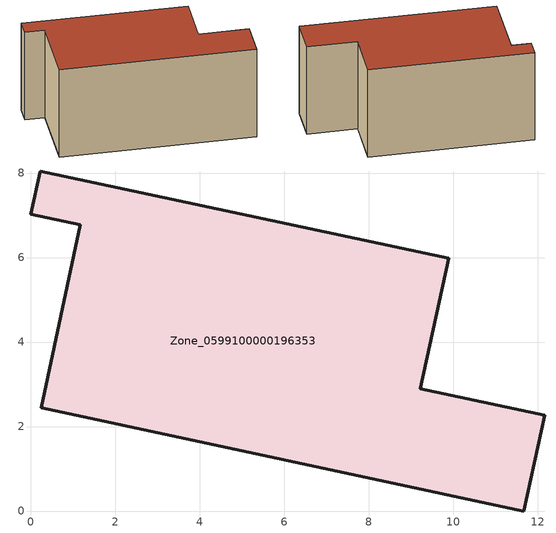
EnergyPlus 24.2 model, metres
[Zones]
Zone_0599100000196353
 floor ground (C_G): 11.67,0 0.24,2.45 1.17,6.78 0,7.03 0.22,8.05 9.89,5.98 9.22,2.9 12.16,2.27 z0
 wall outside (C_F): 9.22,2.9 9.89,5.98 0.22,8.05 0,7.03 1.17,6.78 0.24,2.45 11.67,0 12.16,2.27 9.22,2.9 z0:5.98
 roof outside (C_R): 0.24,2.45 11.67,0 12.16,2.27 9.22,2.9 9.89,5.98 0.22,8.05 0,7.03 1.17,6.78 z5.98
[BUILDING]
Pand.0599100000196353: North Axis=0; Terrain=City; Loads Convergence Tolerance Value=0.04; Temperature Convergence Tolerance Value=0.4; Solar Distribution=FullExterior; Maximum Number of Warmup Days=25; Minimum Number of Warmup Days=1
[Site:Location]
Rotterdam.The.Hague.AP_ZH_NLD Design_Conditions: Latitude=51.96; Longitude=4.45; Time Zone=1; Elevation=-4.5
[SITE:GROUNDTEMPERATURE:BUILDINGSURFACE]
18, 18, 18, 18, 18, 18, 18, 18, 18, 18, 18, 18
[MATERIAL] Thermal Absorptance=0.9; Solar Absorptance=0.7; Visible Absorptance=0.7
Name | Roughness | Thickness | Conductivity | Density | Specific Heat
G.TI.1975-1991 | MediumSmooth | 0.15 | 0.288461 | 540 | 1210
F.TI.1975-1991 | Rough | 0.3 | 0.230769 | 1920 | 840
R.TI.1975-1991 | MediumRough | 0.2 | 0.153846 | 1500 | 1000
[CONSTRUCTION]
C_G: G.TI.1975-1991
C_F: F.TI.1975-1991
C_R: R.TI.1975-1991
[ZONE]
Zone_0599100000196353: Type=1; Multiplier=1; Ceiling Height=Autocalculate; Volume=Autocalculate; Floor Area=autocalculate; Part of Total Floor Area=Yes
[ZONEINFILTRATION:DESIGNFLOWRATE]
Infil_Zone_0599100000196353: Zone or ZoneList or Space or SpaceList=Zone_0599100000196353; Schedule=AlwaysOn; Design Flow Rate Calculation Method=Flow/Area; Flow Rate per Floor Area=0.003; Constant Term Coefficient=1; Temperature Term Coefficient=0; Velocity Term Coefficient=0; Velocity Squared Term Coefficient=0
[HVACTEMPLATE:ZONE:IDEALLOADSAIRSYSTEM]
Zone_0599100000196353: Maximum Heating Supply Air Temperature=50; Minimum Cooling Supply Air Temperature=13; Maximum Heating Supply Air Humidity Ratio=0.0156; Minimum Cooling Supply Air Humidity Ratio=0.0077; Heating Limit=NoLimit; Cooling Limit=NoLimit; Dehumidification Control Type=ConstantSensibleHeatRatio; Cooling Sensible Heat Ratio=0.7; Dehumidification Setpoint=60; Humidification Control Type=None; Humidification Setpoint=30; Outdoor Air Method=None; Outdoor Air Flow Rate per Person=0.00944; Outdoor Air Flow Rate per Zone Floor Area=0; Outdoor Air Flow Rate per Zone=0; Demand Controlled Ventilation Type=None; Outdoor Air Economizer Type=NoEconomizer; Heat Recovery Type=None; Sensible Heat Recovery Effectiveness=0.7; Latent Heat Recovery Effectiveness=0.65
[ZONECONTROL:THERMOSTAT]
ThermostatControl_Zone_0599100000196353: Zone or ZoneList=Zone_0599100000196353; Control Type Schedule=DualSetpointControlType; Control 1=Thermostat_Zone_0599100000196353; Temperature Difference Between Cutout And Setpoint=0
[THERMOSTATSETPOINT:DUALSETPOINT]
Thermostat_Zone_0599100000196353: Heating Setpoint Temperature Schedule=HeatingSetpoint_Zone_0599100000196353; Cooling Setpoint Temperature Schedule=CoolingSetpoint_Zone_0599100000196353
[SCHEDULE:COMPACT]
HeatingSetpoint_Zone_0599100000196353: Through: 12/31, For: AllDays, Until: 24:00, 21
CoolingSetpoint_Zone_0599100000196353: Through: 12/31, For: AllDays, Until: 24:00, 24
DualSetpointControlType: Through: 12/31, For: AllDays, Until: 24:00, 4
AlwaysOn: Through: 12/31, For: AllDays, Until: 24:00, 1
